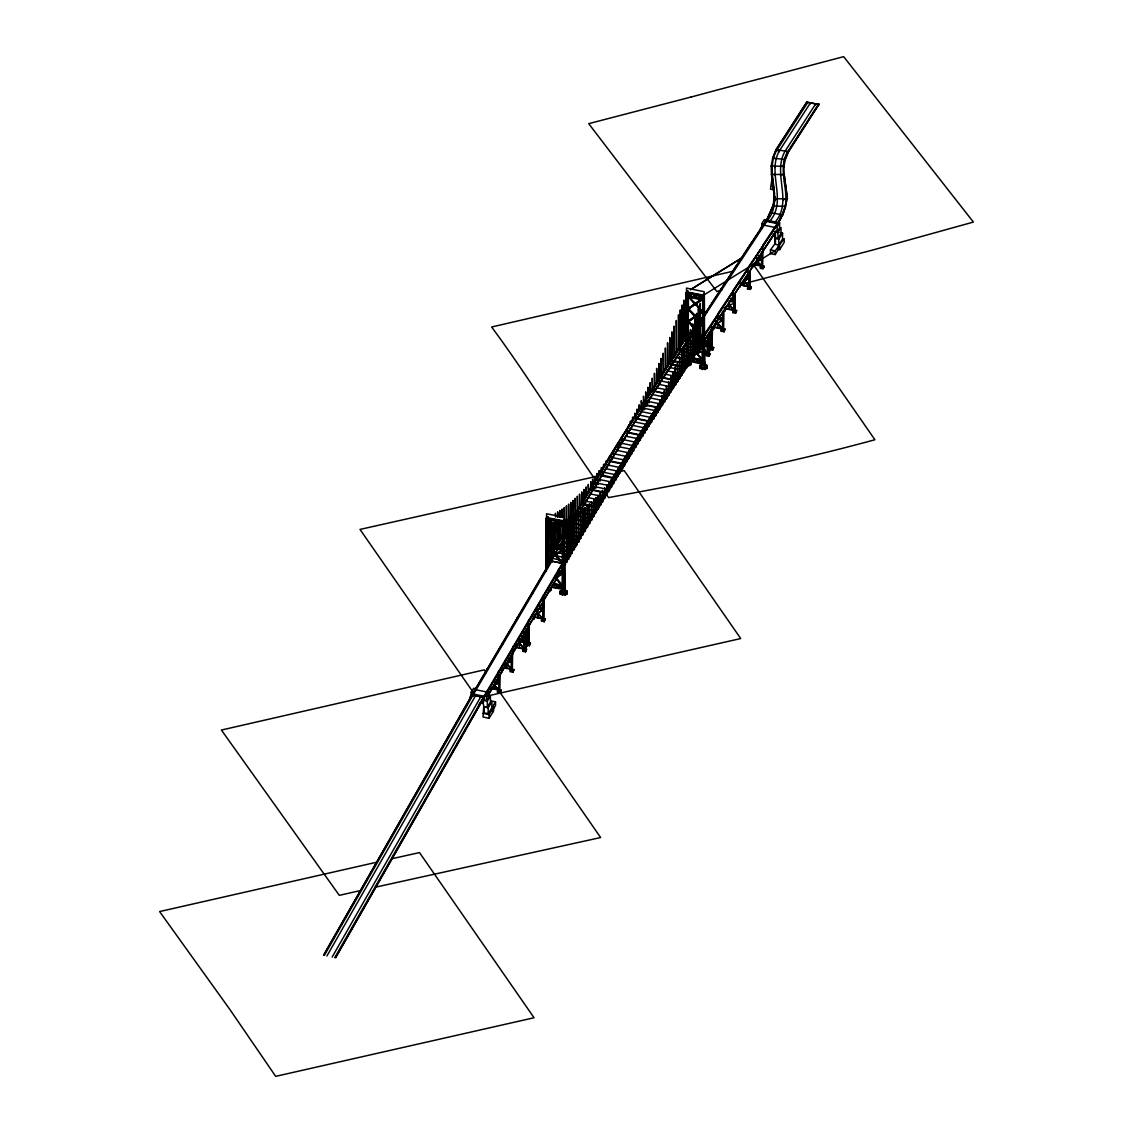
<?xml version="1.0" encoding="UTF-8"?>
<svg xmlns="http://www.w3.org/2000/svg" width="1133" height="1133" viewBox="0 0 1133 1133"><rect width="100%" height="100%" fill="white"/><g stroke="black" fill="none" stroke-linecap="round" stroke-linejoin="round"><path stroke-width="1.5" d="M556.289 542.183L554.15 541.319L554.15 543.174L556.289 543.16M694.6 353.17L696.243 353.071M696.597 302.865L696.597 304.72L694.458 304.281L694.458 302.426L696.597 303.29M592.672 484.797L635.556 414.848L684.856 338.809L686.91 341.727M618.59 442.819L551.785 554.377L549.746 562.379L551.233 554.264L600.547 471.286L618.037 442.691L618.59 448.371L618.59 442.819L685.408 338.923M593.239 489.47L619.369 446.303L610.729 461.159M632.143 451.175L632.157 445.581L698.962 341.727L667.139 390.389L667.125 395.969L632.143 451.175L701.001 345.14L699.514 341.84M616.097 478.423L650.2 422.963L701.015 344.644L698.962 341.727M632.71 446.204L667.705 390.503L614.638 474.727M763.43 224.575L663.131 377.53L619.369 446.303M636.08 420.541L635.556 414.848L618.051 443.173L662.38 374.499M640.131 435.299L628.121 432.82L636.873 418.459M650.2 418.374L649.662 417.751L650.186 423.459L649.648 422.85L632.143 450.665L580.563 536.263M546.205 570.65L546.573 513.745L564.22 517.399M324.42 953.802L472.079 695.18L547.281 567.321L547.621 516.648M547.536 566.741L547.536 518.418L562.903 521.591L562.903 587.191L561.6 592.686L564.305 593.239L563.342 521.322L564.276 519.792L564.758 589.698L564.234 507.598L564.616 532.213M647.453 402.711L644.833 406.804L644.295 401.096L636.095 415.457M628.22 432.523L645.626 404.708M686.159 339.843L686.329 292.781L687.221 290.912L686.669 292.243M687.15 341.755L686.91 292.257L687.858 290.742M704.23 294.127L704.712 364.019L704.216 361.144L705.533 365.52L704.259 367.574L701.554 367.007L702.531 362.05L702.715 296.166L703.593 294.297M704.259 367.574L703.947 294.368M649.195 399.991L653.571 393.179L653.585 387.585L644.847 401.719M698.934 345.777L698.891 348.922L702.998 342.902L699.259 348.681M703.466 337.294L699.727 343.101L703.48 336.798M662.323 379.144L661.785 373.947L653.585 388.095M663.131 377.53L644.833 406.308M691.47 334.32L679.8 352.448M702.644 343.143L702.672 339.985M706.525 311.164L691.47 334.816L692.235 334.971L702.573 319.053M775.425 227.053L704.414 335.85M767.423 221.275L767.423 220.326C784.617 199.422 763.755 172.414 776.799 150.25L807.801 102.367M770.029 221.813L770.043 220.878C787.407 199.946 766.63 172.924 779.476 150.689L810.435 102.876L810.407 103.839M775.269 222.889L775.284 221.955C792.973 201.008 772.366 173.916 784.843 151.567L815.703 103.882L815.675 104.845M782.067 214.817L777.889 223.428L782.039 215.78C793.114 195.556 775.808 172.159 787.534 152.006L818.352 104.392L818.309 105.355M675.126 380.518L663.117 378.04L671.869 364.118M694.345 349.176L699.656 342.109L684.615 363.962L685.224 363.523M685.182 363.58L667.139 390.885L675.919 377.289M721.565 288.122L706.51 311.66L707.275 311.816L767.423 220.326M733.561 290.6L704.584 334.249M546.035 570.706L546.389 518.178L546.389 570.126M546.658 522.851L546.035 540.923M679.8 352.958L679.29 347.194L661.771 374.456L679.885 347.76M671.062 365.747L680.621 350.819M685.989 339.773L686.343 292.512L687.094 291.266M686.371 312.92L686.754 291.648M693.92 350.281L684.615 363.962M736.606 265.193L721.551 288.618L722.316 288.773M748.601 267.671L717.755 313.983L717.671 319.988L733.065 296.719L704.514 340.24M701.015 344.644L649.634 422.85M751.632 242.377L736.592 265.688L737.356 265.844M763.642 244.855L732.796 290.94L732.711 296.959L775.34 232.562M779.901 232.591L782.563 233.143L778.81 239.205L774.816 238.369L775.142 231.953L777.111 231.854L779.631 227.79L779.631 222.847L766.659 220.17L773.202 205.271L766.659 220.17L751.632 242.873L752.397 243.028M766.659 220.17L765.95 220.765M770.468 212.65L782.846 214.93L787.421 198.516L784.107 173.972L787.407 199.04L774.66 198.601L771.403 174.425L784.093 174.482L783.909 166.438L771.205 165.843L771.403 174.425M774.66 198.601L773.188 205.795L785.792 206.518L777.946 223.243M775.439 199.606L775.468 198.629M782.875 214.406L778.668 222.649L747.822 268.011L747.738 274.044L775.921 231.061M783.781 199.89L783.809 198.912M782.62 214.208L784.971 206.957M786.571 199.989L786.599 199.011M771.97 167.358L771.998 166.395M772.182 175.388L772.21 174.425M772.734 158.167L776.034 149.613L807.05 101.701L776.02 150.123L772.734 158.167L785.311 159.484L788.313 152.134L819.131 104.009L788.327 151.61L785.325 158.96L783.894 166.962M773.499 159.215L773.527 158.252M774.745 167.5L774.774 166.537M776.034 149.613L788.327 151.61M774.944 175.403L774.972 174.44M776.771 151.227L776.799 150.25M779.447 151.652L779.476 150.689M780.495 175.431L780.524 174.468M783.257 175.445L784.093 174.482M784.503 159.399L784.475 160.362L787.534 152.006M773.995 203.869L774.321 195.584L772.848 208.84M771.63 185.954L772.012 178.122L770.525 189.169L773.372 189.749L772.904 179.212M702.828 364.953L703.055 363.07L702.035 364.713L704.032 365.123L705.052 363.481M687.49 297.922L687.49 292.739L702.857 295.925L702.361 364.189L688.623 361.059M771.191 166.367L772.748 157.643M783.342 166.381L784.192 161.863M632.71 451.26L563.852 565.296L565.339 557.181L632.143 445.609L632.157 451.146L615.545 478.296M564.404 565.409L565.905 557.294L623.957 459.97L605.121 491.849M784.942 207.934L786.245 201.575M524.381 648.713L527.893 634.055L528.615 634.197L525.089 639.876L521.109 639.054M524.947 648.827L528.474 634.168M711.212 347.463L707.686 344.149L711.921 329.632L708.408 344.29L704.315 343.639M708.238 354.459L708.55 334.787L708.238 354.459L707.389 354.289L707.686 334.603L711.411 338.144L707.686 353.128L711.354 347.491M708.267 353.241L711.779 338.597L707.389 335.099M525.089 639.876L528.035 627.144L524.522 639.763L528.035 634.083M562.846 521.449L563.837 519.707L563.498 521.591M702.8 295.784L703.14 295.033M546.715 517.923L547.267 516.577M563.087 521.307L563.993 520.033M703.041 295.628L703.381 294.622M547.112 518.206L547.706 517.059M687.164 312.51L686.995 291.719L688 291.917L686.329 292.781L687.264 291.054M687.575 290.983L686.414 292.399L686.513 368.395M704.287 294.566L703.451 295.911L687.986 293.362L692.801 297.483L697.985 294.792M546.517 517.838L547.041 516.903M563.172 520.698L562.577 544.945L563.568 545.143M324.307 955.487L472.843 695.336L551.785 561.189M326.913 956.011L475.463 695.86M332.153 957.088L480.689 696.937M334.773 957.626L483.309 697.475L562.265 563.356M553.655 550.61L557.351 544.831M557.323 545.384L551.091 555L551.828 554.816L549.732 561.897M472.801 693.453L323.542 955.331M475.322 689.133L575.621 518.631L566.132 534.932M548.046 567.477L547.281 567.321L566.882 533.416M484.797 695.931L335.524 957.782L484.074 697.631L562.28 564.772M487.317 691.612L562.28 564.291M564.801 559.957L567.463 555.368M564.815 560.424L567.477 555.85M488.72 693.821L543.897 600.532L528.516 626.209L528.46 621.819M564.744 563.767L580.252 537.849L563.837 564.815L606.481 493.818L580.563 536.73M488.734 694.118L528.87 625.982M489.074 693.892L513.476 651.461M558.201 543.882L561.756 537.807M563.441 534.946L574.87 515.586L565.579 530.258L566.146 535.413M571.74 546.687L606.467 489.272L605.9 488.677L605.914 494.186L614.667 479.741L615.205 474.33L605.886 489.201M588.438 523.432L588.409 517.908L588.976 518.503L565.197 557.918L571.499 548.174L570.905 547.636L571.499 552.734M563.837 564.815L565.367 557.62M567.024 533.926L593.125 489.371L583.622 505.474M543.543 600.448L562.676 568.908L558.583 575.408L558.512 569.644L559.277 569.318M574.828 515.671L583.608 500.913L574.304 514.991L574.884 520.628M574.884 520.16L584.373 503.944L596.369 506.423M588.367 518.475L597.162 503.236L597.728 503.831M592.375 491.396L591.794 485.76L583.056 500.319L583.622 505.955M583.58 500.984L591.794 486.241M605.9 489.144L597.119 503.774L597.728 508.873L597.162 508.278M592.332 486.397L618.59 443.3M593.239 489.952L610.616 460.55M601.991 475.506L609.866 462.59L609.285 456.953L609.851 457.548M609.851 462.108L618.604 447.861M623.943 459.984L632.696 445.722L623.391 460.352M547.041 517.384L546.375 518.447L547.381 518.659L547.947 516.86M558.031 520.458L552.847 523.149L548.032 518.517L548.032 567.406M562.761 524.551L548.386 521.577M702.715 298.885L688.34 295.911M548.216 540.115L548.386 522.115L548.386 534.167L555.212 541.999L548.032 534.734M694.671 304.026L687.986 308.629L694.671 304.026L688.34 296.449L695.166 303.686L701.738 299.183L698.636 298.531M549.363 522.285L555.212 529.352L561.784 524.848M688.963 297.186L695.166 303.686M548.032 522.157L553.216 519.466M687.986 296.492L693.169 293.787M702.361 312.042L695.18 316.334L688.34 309.097L694.671 316.659L687.986 321.276L694.671 316.659M552.847 520.033L557.974 523.559M692.801 294.368L697.928 297.894M554.717 529.692L548.032 534.294L554.717 529.692L548.032 522.695M555.212 529.352L560.382 525.74M702.715 311.462L702.715 299.424L696.03 303.658L702.361 311.603L695.52 303.984L688.397 309.238M695.535 303.984L701.964 312.042M560.325 526.647L555.722 529.904L562.761 525.089M696.03 303.658L702.715 299.424M557.62 524.14L562.407 522.016L562.761 520.911L562.081 590.392L564.078 590.803L565.098 589.16L564.262 586.823M697.574 298.475L702.361 296.336L702.715 295.246L702.715 363.608L701.724 363.764M563.271 521.01L562.761 521.846L563.752 522.044L564.418 520.982L563.313 520.628M703.225 295.345L702.715 296.166L703.706 296.379L704.372 295.302M562.407 550.355L555.227 554.646L548.386 547.409L554.717 554.986L548.032 559.589L554.717 554.986M564.05 521.831L564.404 590.265L564.262 521.222M703.862 304.763L704.358 364.599L704.216 295.557M554.504 542.155L548.032 546.942L555.071 541.758M695.166 316.319L701.851 310.952L701.851 311.759M548.429 547.551L555.581 542.296L562.407 549.916L556.076 541.971L562.761 537.736L556.076 541.971M688.397 321.871L695.535 316.631M696.03 316.305L702.361 324.25L695.676 316.872L702.715 312.057L702.715 324.109M702.715 312.057L695.676 316.872M784.39 181.592L784.886 180.784L785.381 185.628M694.671 329.306L687.986 333.909L694.671 329.306L688.34 321.73L695.166 328.967L702.361 324.689M555.212 554.646L562.45 549.717M695.166 328.967L701.851 323.599L701.851 324.406M555.212 555.51L562.407 563.441L555.212 555.51L548.032 560.481L555 555.34M694.458 328.145L694.954 329.675L687.986 334.802L695.535 329.278M556.076 554.618L562.761 550.383L556.076 554.618L562.407 562.563M696.03 328.938L702.361 336.883L695.676 329.519L702.715 324.704L702.715 345.862L699.174 345.777M471.116 697.305L471.116 692.362L473.636 688.298L475.322 688.652L475.322 689.629L487.317 692.107L487.317 691.13L489.003 691.47L489.003 696.413L486.482 700.477L481.865 699.528M761.744 228.682L761.744 223.739L764.265 219.675L765.95 220.014L765.95 221.261L777.946 223.739L777.946 222.507L762.863 245.195L762.764 251.243L775.921 231.387M469.713 697.531L472.022 693.793M564.404 544.718L564.404 521.251M704.358 319.039L704.358 295.586M760.342 228.894L761.872 226.416M487.317 691.13L484.797 696.427L472.801 693.948L475.322 688.652M777.946 222.507L775.425 227.549L763.43 225.056L765.95 220.014M702.715 324.704L695.676 329.519M702.715 337.195L695.166 329.845M693.127 358.17L699.132 359.402L695.18 361.937L691.937 357.915M695.535 352.193L701.865 360.152L692.178 357.504M696.03 351.867L702.361 359.812L695.676 352.448L701.497 348.412M699.797 346.698L697.149 350.947L702.531 352.519L697.616 351.513L701.639 345.013L710.235 338.937M711.212 329.491L712.374 328.612L712.062 348.298L711.212 348.114L711.212 332.479M542.792 601.311L543.939 601L543.642 619.878L542.792 619.694L542.792 601.311L543.939 601M551.983 586.285L555.581 584.331L559.178 585.081L555.212 587.616L553.782 585.308M691.937 360.62L695.535 358.665M712.855 326.927L722.84 319.718L719.101 316.135M478.579 705.165L480.293 702.403M711.354 329.519L707.842 335.184L711.354 338.498L707.842 344.177M722.585 311.83L723.746 311.518L723.435 329.958L722.585 329.788L722.585 311.83L723.746 311.518M697.56 352.25L696.71 352.08L697.56 352.25L697.56 349.035M712.062 348.298L712.374 328.612M524.069 634.438L524.069 649.875L524.933 650.045L525.23 632.412L524.069 632.724L528.205 633.559L519.353 640.06M527.893 626.563L529.054 626.237L528.757 643.884L527.893 643.7L527.893 626.563L529.054 626.237M708.408 335.311L711.921 329.632M734.127 293.957L735.289 293.645L734.977 311.348L734.127 311.164L734.127 293.957L735.289 293.645M528.035 627.144L524.522 632.809L526.845 633.474L526.845 637.043L526.845 633.474M511.734 653.84L512.598 654.024L511.734 653.84L511.436 670.254L512.286 670.424L512.598 654.024M748.842 271.538L749.989 271.226L749.692 287.626L748.842 287.456L748.842 271.538L749.989 271.226M528.615 627.257L524.933 632.894L524.933 650.045M558.3 575.621L562.45 572.647M695.733 351.556L702.403 346.981M486.482 700.477L486.482 695.549L489.003 691.47M502.245 670.056L503.264 668.413M515.912 648.019L514.892 649.662L514.892 648.614M698.197 354.091L699.217 351.386L698.197 354.091L695.35 353.496L695.35 352.448M777.111 231.854L777.111 226.912L779.631 222.847M498.69 676.316L499.851 676.004L499.54 690.988L498.69 690.804L498.69 676.316L499.851 676.004M761.588 252.404L762.75 252.093L762.438 267.076L761.588 266.892L761.588 252.404L762.75 252.093M519.424 643.289L524.324 648.798L519.424 643.289L519.424 647.779M523.035 637.454L523.035 641.944L523.035 637.454L529.054 643.388M537.92 613.449L537.92 617.938L537.92 613.449L542.834 618.958L536.164 610.914M562.761 573.312L556.289 577.759M717.727 323.528L717.925 327.692M732.768 312.595L733.787 309.89L732.768 312.595L735.614 313.175L736.634 310.484L724.553 308.063L729.468 304.593L729.27 309.408L729.468 304.593L734.17 310.428L729.27 304.919L724.355 308.388L734.835 310.654M740.486 283.477L744.183 280.871L743.97 285.686L744.183 280.871L749.097 278.137L740.288 283.802M490.547 688.368L498.732 690.068L494.03 684.941L493.818 689.048L493.818 685.267L498.945 682.916M539.407 605.886L543.089 609.554L534.238 616.055M706.355 346.358L706.553 341.543L706.355 346.358L711.921 347.604L708.408 353.284M704.117 343.965L707.643 344.234L703.961 346.84M511.479 661.261L509.284 658.599M730.643 298.546L734.326 301.93C718.195 300.203 745.358 300.854 729.27 304.919M708.408 344.29L711.921 338.625L706.298 337.464L711.411 338.144M487.332 707.034L487.332 701.171L490.419 696.2L490.419 702.063L487.332 707.034L484.188 706.992L484.188 712.869L488.181 713.691L491.934 707.629L491.934 701.766L488.181 707.828L488.181 713.691M777.96 238.412L777.96 232.548L781.048 227.577L781.048 233.44L777.96 238.412L775.142 237.831M496.537 680.565L498.987 682.831L493.818 685.267L498.732 690.068M555.212 584.911L559.178 587.772M695.18 359.232L699.132 362.107M490.759 700.86L495.532 701.851L492.317 707.02L493.577 707.275L493.577 710.986L489.059 718.28L483.04 717.033L483.763 705.222L482.261 702.517M780.07 249.033L778.81 248.764L775.227 254.557L770.454 253.565L770.454 249.869L775.425 243.241L775.425 231.514M494.03 688.722L501.197 690.124L501.197 691.172L500.177 692.815L497.33 692.221L498.35 689.53L498.35 690.578M503.505 667.479L513.943 669.561L512.923 672.266L510.077 671.671L511.096 668.98M522.724 650.243L523.743 648.6L526.59 649.181L525.57 651.872L522.724 651.291L522.724 650.243L525.57 650.824L526.59 649.181M527.567 642.425L526.548 644.068L529.394 644.663L530.414 643.02L519.962 640.938M541.432 620.063L542.452 618.42L545.299 619.015L544.279 621.705L541.432 621.125L541.432 620.063L544.279 620.657L545.299 619.015M704.372 352.533L709.895 353.595L709.895 354.643L708.876 356.3L706.029 355.705L707.049 353.014L707.049 354.062M706.553 346.032L713.719 347.434L712.699 350.125L709.853 349.545L710.873 346.84M721.225 330.156L722.245 328.513L725.092 329.094L724.072 331.785L721.225 331.204L721.225 330.156L724.072 330.737L725.092 329.094M740.897 284.68L751.349 286.762L750.329 289.453L747.483 288.873L748.502 286.182M753.643 264.131L764.095 266.213L763.075 268.903L760.229 268.323L761.249 265.618M562.761 585.818L558.81 588.353M484.188 712.869L483.763 712.161M782.563 233.143L782.563 239.006L778.81 245.068L774.816 244.232L775.425 243.241M503.293 667.819L511.691 669.178L506.777 663.669L504.327 665.411M522.724 651.291L523.743 648.6M519.764 641.264L528.148 642.623L521.279 634.919M704.159 352.859L707.643 353.213L703.706 348.808M721.225 331.204L722.245 328.513M715.957 320.993L722.627 329.037L715.759 321.333M747.483 288.873L748.502 287.23M524.522 648.742L528.035 643.077M498.69 690.804L498.987 677.987M524.069 649.875L524.381 634.522M527.893 643.7L528.205 630.09M542.792 619.694L543.089 603.011M551.629 587.333L562.761 589.273M707.389 354.289L707.686 334.603M711.212 348.114L711.51 342.393M722.585 329.788L722.882 311.334M734.127 311.164L734.425 295.189M748.842 287.456L749.14 272.812M761.588 266.892L761.886 255.137M525.089 648.855L528.615 643.19M500.177 692.815L501.197 690.124M512.923 672.266L513.943 669.561M708.876 356.3L709.895 353.595M712.699 350.125L713.719 347.434M735.614 313.175L736.634 310.484M750.329 289.453L751.349 286.762M526.548 645.116L529.394 645.711L530.414 643.02M775.227 254.557L775.227 250.846L784.206 238.652L784.206 242.349L779.688 249.642L778.428 249.387L778.428 245.677M489.059 718.28L489.059 714.569L493.577 707.275M564.305 593.239L565.579 591.185L565.098 589.16M493.124 709.428L495.532 705.547L495.532 701.851M619.468 446.473L628.121 432.324M619.468 446.969L627.342 434.392L626.804 428.699L627.356 429.308M632.157 446.076L649.662 418.233M636.958 419.168L643.077 409.551M667.167 390.828L649.648 418.261L653.727 419.252L653.344 412.44L653.344 417.992M644.28 406.195L646.901 402.102M654.449 391.82L662.309 379.654M688.482 340.778L692.235 334.971M698.962 342.931L702.701 337.138M667.125 395.474L700.463 344.531L701.001 345.14M704.457 316.164L707.275 311.816M704.414 335.354L718.52 313.643M703.933 341.444L717.671 319.676M663.187 378.309L671.062 366.242L670.524 360.549L671.062 361.158M732.711 296.648L748.092 273.804M547.14 516.931L546.46 518.064L564.22 521.534M672.025 364.769L678.823 354.431M684.998 339.079L679.248 347.746L685.55 339.192L684.856 338.809M680.678 351.612L685.125 344.914M700.463 344.531L698.919 342.265L700.845 344.914M701.44 345.338L711.255 338.385M697.815 351.188L701.497 348.567M697.616 351.513L702.531 348.029L707.431 353.538M703.749 347.165L707.431 344.559M534.436 615.729L543.047 609.639M520.783 638.856L528.148 633.644M515.727 645.895L524.324 639.805L527.893 643.034M515.529 646.221L524.126 640.145L521.931 637.44M688.751 308.658L694.954 304.38M688.751 321.305L694.954 317.028L694.458 315.073L696.597 315.512M548.797 534.323L555.581 529.649L562.407 537.269L556.076 529.323M548.429 534.903L555.581 529.649L562.407 537.708M555 542.693L548.797 546.97L555.567 554.065M688.779 364.854L690.719 363.608L690.578 361.951L690.719 364.854L685.89 366.171M699.982 366.766L699.982 365.534L701.922 364.288L701.922 365.52M707.105 366.993L707.105 368.239L705.151 369.471L700.123 368.437L700.123 367.191L702.262 368.324L707.105 366.993L706.964 365.336L704.811 364.203L704.811 365.449M548.825 590.52L550.765 589.287L550.765 590.52L548.825 591.752M560.028 591.199L560.169 592.871L562.308 593.989L567.151 592.672L567.151 593.904L565.197 595.137L560.169 594.103L560.028 591.199L561.968 589.967L561.968 591.199M695.535 303.106L701.738 299.183M697.347 350.182L701.143 347.774M695.676 352.448L702.715 347.633L702.715 360.152L698.764 362.687M555.581 541.418L562.45 537.07M555.227 541.999L562.095 537.651M557.394 575.847L561.189 573.44M556.643 577.179L561.543 574.077M690.691 289.496L740.954 258.395M690.45 289.793L742.2 257.772M703.876 295.005L773.598 251.71M511.691 660.936L506.578 663.995L506.578 668.498L506.777 663.669L511.479 669.504M721.707 290.09L716.849 291.493L588.721 123.653L690.833 97.084M742.752 283.986L871.489 250.365L973.403 222.068L843.66 56.65L767.466 76.817A2686.655 953.547 -22.4 0 0 690.818 97.126M733.306 271.169L491.623 326.998C528.36 376.652 560.453 429.464 595.59 480.151M751.349 267.034L754.62 266.283L874.917 439.746C787.166 463.723 698.013 481.171 608.619 497.571L605.617 493.549M488.833 695.662L740.713 638.545L624.226 470.634L620.856 471.328M377.048 862.142L159.597 911.569L229.914 1009.545L275.687 1076.35L534.068 1017.746L419.493 852.582L393.335 858.417M360.436 890.552L339.305 895.353L221.402 730.049L484.315 669.858L486.255 672.662M375.051 887.281L600.632 837.542L495.999 686.697M597.289 476.2L360.011 529.423L472.447 691.272M761.744 223.739L763.43 224.093M775.425 226.572L777.111 226.912M775.142 231.953L777.96 232.548M770.454 249.869L775.227 250.846M756.872 258.069L761.787 259.089L756.717 261.355L756.717 265.136L756.929 261.029L761.843 259.004L758.104 255.69M756.674 258.395L761.588 259.415L759.124 257.149M753.445 264.456L762.297 266.382M761.886 266.397L762.75 266.581M760.229 267.261L763.075 267.855M745.769 277.543L749.04 278.222L746.576 275.956M745.556 277.868L748.842 278.548L746.378 276.282M740.699 285.02L749.55 286.932M749.14 286.961L749.989 287.131M747.483 287.824L750.329 288.405M687.844 292.172L703.494 295.104M704.188 295.869L686.527 292.215L686.527 288.079L704.188 291.719L704.216 361.144M704.004 296.152L703.862 299.579M687.986 293.362L702.361 296.336M689.317 296.605L688.34 296.407L688.326 363.806M687.986 296.988L702.361 299.962M734.425 310.683L735.289 310.853M732.768 311.547L735.614 312.127M688.34 308.488L695.52 315.753M686.159 315.88L687.15 316.093M702.531 319.265L703.522 319.478M688.34 321.135L695.52 328.4M722.84 328.712L713.011 326.672L722.84 319.718L717.671 319.124L722.585 320.129L718.903 316.461M712.048 326.941L723.293 329.264M712.204 327.083L713.068 327.253L711.906 327.579M722.882 329.292L723.746 329.462M711.212 328.938L712.062 329.108M694.458 327.72L696.597 328.159M688.326 335.226L688.779 366.086M684.814 339.348L686.725 341.996M685.309 340.183L702.063 343.653L702.063 344.829M686.513 340.92L686.145 367.134M711.51 347.633L712.374 347.803M685.805 342.817L700.591 345.877M709.853 348.482L712.699 349.077M684.035 345.48L698.82 348.539M695.478 349.021L698.82 349.715L698.452 308.36L698.452 348.454M693.962 350.224L693.906 355.875L693.354 355.252M682.264 348.171L697.036 351.23M707.686 353.793L708.55 353.963M706.029 354.657L708.876 355.238M696.101 352.83L696.668 313.303L697.036 352.405M680.494 350.833L690.096 352.816M695.28 353.893L694.897 318.288L695.28 355.068M680.607 351.315L690.889 353.454M678.299 354.176L693.084 357.221M689.728 357.702L702.361 360.719L691.583 358.495M690.903 360.549L674.517 357.164L674.135 326.162L674.135 357.079M690.464 360.79L693.41 361.399M696.313 361.993L699.203 362.588M687.547 361.03L690.903 361.724L690.521 329.547L690.521 360.464M688.708 363.891L672.322 360.492L671.94 331.842L671.94 360.421M671.94 361.597L675.296 362.291M685.352 364.373L688.708 365.067M671.727 364.16L686.513 367.219M671.869 364.628L682.151 366.752M684.615 368.537L685.168 369.16L684.672 363.863L676.429 377.487L675.891 376.864L676.415 382.572L675.877 381.948M669.561 367.489L684.332 370.548M680.99 371.029L684.332 371.723L683.964 346.089L683.964 370.477M667.365 370.845L682.151 373.904M678.809 374.386L682.151 375.08L681.783 351.372L681.783 373.819M665.184 374.187L679.97 377.247M676.628 377.728L679.97 378.422L679.602 356.64L679.602 377.162M663.017 377.53L677.789 380.589M659.208 380.617L675.594 384.002M672.237 384.484L675.594 385.178L675.211 366.809L675.211 383.917M658.627 384.299L673.413 387.359M656.418 387.713L671.203 390.772M669.022 394.157L654.237 391.097L664.66 393.689M652.07 394.482L666.841 397.541M649.875 397.881L664.66 400.94M662.465 404.368L646.079 400.983L645.711 391.848L645.711 400.912M658.386 404.523L658.939 409.721L658.386 409.098M645.711 402.088L649.053 402.781M660.284 407.753L643.912 404.368L643.53 396.196L643.53 404.297M645.626 405.203L655.908 407.328M643.53 405.472L646.886 406.166M656.942 408.248L660.284 408.928L659.916 399.595L659.916 407.682M658.103 411.194L641.717 407.809L641.349 400.572L641.349 407.724M641.349 408.9L644.691 409.594M654.747 411.676L658.103 412.37L657.735 403.957L657.735 411.109M641.151 411.562L655.922 414.607M652.58 415.089L655.922 415.783L655.554 408.177L655.554 414.536M638.941 415.018L653.727 418.077M636.76 418.445L651.546 421.504M636.873 418.955L648.869 421.434M634.579 421.901L649.365 424.96M646.008 425.441L649.365 426.135L648.982 420.527L648.982 424.875M632.384 425.371L647.17 428.43M628.588 425.045L628.22 428.444M643.813 428.911L647.17 429.605L647.17 424.521M630.189 428.855L644.974 431.9M640.91 432.112L641.448 437.31L640.896 436.701M628.008 432.31L642.779 435.369M625.614 436.134L640.386 439.193M621.805 436.46L621.422 440.425M621.805 439.321L638.191 442.72M619.581 442.861L635.967 446.246M618.972 446.728L633.758 449.787M630.401 450.268L633.758 450.962L633.375 447.011L633.375 449.716M616.749 450.339L631.534 453.398M612.939 453.625L629.325 457.01M610.729 457.208L627.115 460.593M610.63 461.032L622.626 463.51M609.936 461.443L624.722 464.502M623.405 464.912L623.971 465.507L623.391 459.856M607.755 465.026L622.541 468.085M605.56 468.637L620.346 471.682M601.765 471.894L618.151 475.279M601.099 471.894L600.547 471.286L601.113 476.441M613.874 477.871L601.878 474.897M601.184 475.818L615.97 478.877M614.653 479.259L605.914 493.719M613.789 482.474L597.403 479.089L597.02 473.452L597.02 479.018M597.02 480.194L600.377 480.888M610.432 482.955L613.789 483.649L613.406 476.851L613.406 482.403M611.579 486.114L595.193 482.729L594.825 476.299L594.825 482.658M594.825 483.833L598.182 484.527M608.237 486.595L611.579 487.289L611.211 479.684L611.211 486.043M593.026 486.326L609.398 489.711M592.644 487.431L596 488.125M606.056 490.192L609.398 490.886L609.03 482.488L609.03 489.64M593.125 489.853L605.121 492.331M592.432 490.277L607.217 493.337M603.861 493.818L607.217 494.512L607.217 485.236M590.265 493.903L605.05 496.948M588.069 497.557L602.841 500.616M585.874 501.197L600.66 504.256M597.303 504.737L600.66 505.431L600.292 492.784L600.292 504.185M583.707 504.822L598.493 507.881M579.926 508.165L596.298 511.549M577.717 511.875L594.089 515.26M577.136 515.855L591.922 518.914M575.635 519.112L587.63 521.591M568.681 518.277L568.313 558.3M574.927 519.551L589.712 522.61M548.046 517.597L547.154 517.384M547.89 517.838L563.54 520.769M571.145 522.908L587.531 526.293M548.032 519.041L562.407 522.016M552.465 522.922L560.24 524.522M570.565 526.93L585.35 529.989M548.032 522.653L562.407 525.627M583.169 533.685L566.783 530.286L566.415 505.842L566.415 530.216M556.643 528.53L554.504 528.091L554.504 529.947L556.643 530.386L556.643 528.969M556.289 529.111L554.15 528.672L554.15 530.527L556.289 530.966L556.289 529.536M566.415 531.391L569.757 532.085M566.882 533.898L578.878 536.376M566.217 534.309L581.002 537.354M577.646 537.835L581.002 538.529L580.62 510.983L580.62 537.283M564.022 538.033L578.807 541.092M575.451 541.574L578.807 542.268L578.425 512.428L578.425 541.008M563.427 542.098L576.612 544.831M556.643 541.616L554.504 540.738L554.504 542.594M563.597 543.302L564.588 543.5M556.147 542.934L556.643 541.177M546.205 541.56L547.197 541.758M559.645 545.497L574.431 548.542M571.074 549.038L574.431 549.717L574.049 515.218L574.049 548.471M555.85 548.91L555.467 543.755M557.45 549.236L572.236 552.295M570.466 555.326L554.079 551.941L554.079 522.681M556.643 554.264L554.504 553.386L554.504 555.241M556.289 554.405L554.15 553.966L554.15 555.807L556.289 556.261L556.289 554.83M556.147 555.581L556.643 553.825M555.496 555.652L568.681 558.385M550.156 557.946L561.741 560.339M566.925 561.416L566.542 519.013L566.925 562.591M551.035 561.005L563.03 563.483M552.04 562.35L548.684 561.656L548.684 560.481L565.438 563.937L565.438 565.112M559.575 570.876L562.761 571.542L559.22 571.457M558.583 575.111L543.557 600.759L543.472 594.995L544.237 594.669M553.895 583.523L560.594 584.911M562.761 585.35L561.911 585.832L556.289 578.736M553.541 584.104L562.407 586.398L552.819 584.416M533.006 592.828L532.227 592.191M538.175 608.548L543.089 609.554M537.977 608.874L542.891 609.894L539.209 606.226M534.847 616.933L543.047 618.632M533.006 616.918L542.834 618.958M543.089 619.213L543.939 619.383M517.965 618.292L517.186 617.655M528.431 620.459L529.196 620.133M524.721 633.22L528.006 633.885L525.542 631.605M520.897 639.38L524.182 640.06L521.718 637.766M502.925 643.87L502.146 643.232M516.138 647.099L524.324 648.798M515.94 647.425L524.126 649.124M524.381 649.379L525.23 649.549M508.462 660.171L511.734 660.851M508.264 660.511L511.535 661.176L509.085 658.924M511.734 669.759L512.598 669.929M510.077 670.623L512.923 671.203M487.884 669.546L487.105 668.909M494.073 681.811L498.987 682.831M493.875 682.137L498.789 683.157L496.339 680.891M498.987 690.309L499.851 690.493M497.33 691.172L500.177 691.767M471.116 692.362L472.801 692.716M484.797 695.195L486.482 695.549M487.317 696.073L489.003 696.413M481.454 699.953L487.332 701.171M484.188 706.992L488.181 707.828M491.934 711.34L493.195 711.595M483.04 713.323L489.059 714.569M526.279 633.361L528.615 634.197M567.151 593.904L567.01 591.001L564.857 589.882L564.857 591.114M697.631 295.359L702.361 299.466M557.677 521.038L562.407 525.131M730.445 298.871L734.127 302.27M525.754 631.265L528.205 633.559M708.267 344.262L711.779 347.576M524.947 639.848L528.474 643.162M698.764 359.982L702.361 363.424M558.81 585.648L562.407 589.103M550.496 523.46L555.567 528.771M554.717 542.339L548.386 534.762L548.386 546.814M695.166 317.198L701.964 324.689M555.212 542.863L561.996 550.355M556.643 578.17L562.407 585.492L555.722 578.113M744.183 280.871L748.885 286.706L743.97 281.196M708.267 335.17L711.212 338.47M704.584 339.334L711.255 347.378L704.386 339.659M704.641 341.005L707.587 344.305M704.443 341.33L707.389 344.644M773.173 233.44L774.66 236.146L774.816 244.232M703.706 294.693L704.032 295.84M687.334 291.308L687.66 292.456M563.752 520.359L564.078 521.506M547.366 516.974L547.706 518.121M772.621 179.821L774.476 193.658M774.944 197.128L775.411 200.583M707.105 368.239L706.964 365.336M699.982 365.534L700.123 368.437M550.765 590.52L550.624 587.616L550.624 588.848M775.227 196.689L775.34 199.875M483.324 698.353L483.309 697.475L483.423 703.211M570.126 550.794L558.13 548.315M557.379 544.775L557.408 550.298M499.115 671.387L498.35 671.713L498.449 677.435M514.155 645.711L513.391 646.037L513.49 651.758M579.643 534.762L579.699 538.217M562.294 566.089L562.336 569.134M696.243 352.094L696.243 353.51M779.688 245.946L779.688 249.642M778.81 239.205L778.81 245.068M764.095 266.213L764.095 267.261M762.438 252.588L762.438 267.076M752.397 265.646L752.397 266.694M749.692 271.722L749.692 287.626M734.977 294.141L734.977 311.348M724.072 330.737L724.072 331.785M723.435 312.014L723.435 329.958M711.51 331.927L711.51 338.909M705.151 368.239L705.151 369.471M702.262 368.324L702.262 369.556M700.591 347.052L700.208 303.474L700.208 345.792M693.084 358.396L692.702 323.896L692.702 357.15M690.719 363.608L690.719 364.854M688.34 292.796L688.17 341.826M687.844 314.606L687.844 342.223M687.49 308.275L687.49 311.731M687.49 315.186L687.49 341.075M686.839 291.96L686.839 312.68M684.205 340.721L683.836 300.089L683.836 340.651M682.434 343.412L682.066 304.975L682.066 343.327M680.664 346.117L680.282 309.918L680.282 348.936M678.894 348.808L678.511 314.903L678.511 348.737M677.789 381.764L677.421 361.838L677.421 380.504M676.698 352.094L676.316 320.497L676.316 353.765M673.413 388.534L673.044 371.709L673.044 387.274M671.203 391.947L670.835 376.68L670.835 390.701M670.127 363.835L669.759 337.45L669.759 363.75M669.022 395.332L668.64 381.538L668.64 394.072M667.96 365.421L667.578 342.704L667.578 367.078M666.841 398.717L666.473 386.07L666.473 397.456M665.765 368.791L665.397 347.987L665.397 370.434M664.66 402.116L664.292 390.644L664.292 400.87M663.584 372.148L663.216 353.255L663.216 373.777M662.465 405.543L662.083 395.247L662.083 404.297M661.403 375.505L661.035 358.453L661.035 378.295M659.208 378.904L658.825 363.424L658.825 381.708M657.027 382.232L656.658 368.324L656.658 382.161M654.817 385.631L654.449 373.295L654.449 385.56M652.636 389.2L652.268 378.153L652.268 389.115M651.546 422.68L651.163 416.59L651.163 421.419M650.455 392.528L650.087 382.685L650.087 392.443M648.274 397.556L647.906 387.245L647.906 397.485M646.787 424.436L646.787 428.345M644.974 433.075L644.606 428.359L644.606 431.829M642.779 436.545L642.411 432.268L642.411 435.299M640.386 440.369L640.018 436.163L640.018 439.108M639.536 411.222L639.168 404.793L639.168 411.152M638.191 443.895L637.808 439.774L637.808 442.635M637.341 413.29L636.973 409.055L636.973 414.607M635.967 447.422L635.599 443.385L635.599 446.175M635.16 416.505L634.792 413.205L634.792 418.035M632.979 420.116L632.596 417.142L632.596 421.49M631.534 454.574L631.166 450.537L631.166 453.327M630.784 423.742L630.415 421.051L630.415 424.96M629.325 458.185L628.942 454.064L628.942 456.925M627.115 461.768L626.747 457.576L626.747 460.522M624.722 465.677L624.354 461.386L624.354 464.417M622.541 469.26L622.159 464.53L622.159 468.014M620.346 467.773L620.346 472.858M619.963 467.702L619.963 471.611M618.151 476.455L617.768 470.861L617.768 475.209M615.97 480.052L615.587 473.962L615.587 478.792M606.849 485.165L606.849 493.252M606.155 464.7L605.773 461.145L605.773 464.629M605.05 498.123L604.668 487.827L604.668 496.877M603.96 466.994L603.577 464.318L603.577 466.923M602.841 501.792L602.473 490.306L602.473 500.545M601.765 470.45L601.396 467.476L601.396 470.365M599.584 475.478L599.201 470.577L599.201 475.407M598.493 509.057L598.111 495.277L598.111 507.796M596.298 512.725L595.93 497.458L595.93 511.465M594.089 516.436L593.72 499.611L593.72 515.175M593.026 484.896L592.644 479.103L592.644 484.825M591.922 520.089L591.539 501.721L591.539 518.829M589.712 523.786L589.344 503.859L589.344 522.54M588.664 490.547L588.282 484.442L588.282 493.492M587.531 505.785L587.531 527.468M587.163 505.7L587.163 526.222M586.469 495.532L586.087 486.921L586.087 497.146M585.35 531.165L584.982 507.457L584.982 529.904M584.274 499.242L583.906 489.399L583.906 500.786M583.169 534.861L582.801 509.227L582.801 533.601M582.107 502.925L581.725 491.892L581.725 504.412M579.926 506.409L579.544 494.073L579.544 506.338M577.717 510.133L577.334 496.212L577.334 510.062M576.612 546.007L576.244 513.83L576.244 544.746M575.536 515.515L575.167 498.336L575.167 515.444M573.326 517.526L572.958 500.474L572.958 519.141M572.236 553.471L571.853 516.69L571.853 552.21M571.145 521.208L570.777 502.316L570.777 521.123M570.466 556.501L570.097 517.399L570.097 555.241M568.964 526.604L568.596 504.072L568.681 559.56M567.01 591.001L567.01 592.233M565.197 593.904L565.197 595.137M562.421 517.526L562.053 509.043L562.053 517.455M562.308 593.989L562.308 595.222M562.053 525.854L562.053 535.937M560.226 517.384L559.858 510.431L559.858 517.314M560.226 524.253L560.226 539.719M560.169 592.871L560.169 594.103M559.858 524.182L559.858 539.648M558.045 517.158L557.663 511.819L557.663 517.073M558.045 524.154L558.045 543.415M557.663 524.083L557.663 543.33M556.289 541.758L556.289 543.613M555.85 516.761L555.467 513.306L555.467 516.69M555.85 523.531L555.85 547.211M555.467 523.46L555.467 540.37M553.711 522.61L553.711 551.856M552.295 523.616L552.295 555M551.927 523.531L551.927 549.689M550.539 522.752L550.539 558.031M550.156 522.681L550.156 559.121M548.386 547.409L548.386 565.098M547.89 523.021L547.89 564.446M544.279 620.657L544.279 621.705M543.642 601.496L543.642 619.878M529.394 644.663L529.394 645.711M528.757 626.733L528.757 643.884M525.57 650.824L525.57 651.872M519.735 640.811L518.716 643.502L518.716 642.453M512.286 654.52L512.286 670.424M511.436 656.106L511.436 670.254M499.54 676.486L499.54 690.988M549.25 534.011L548.896 535.385L549.25 534.011M689.218 308.332L688.85 309.72L689.218 308.332M549.25 546.658L548.896 548.032L549.25 546.658M689.218 320.979L688.85 322.367L689.218 320.979M561.897 536.617L561.543 538.005L561.897 536.617M561.897 549.264L561.543 550.652L561.897 549.264M534.62 616.805L533.601 619.496L534.62 616.805M714.413 326.885L713.393 329.576L714.413 326.885M725.956 308.275L724.936 310.966L725.956 308.275M740.67 284.553L739.651 287.258L740.67 284.553M756.929 261.029L761.631 266.156L756.929 261.029M819.117 104.533L807.022 102.211L819.117 104.533M484.074 697.631L472.079 694.699L484.074 697.631M696.243 303.446L694.104 303.007L694.104 304.848L696.243 305.301L696.243 303.446M696.243 316.093L694.104 315.64L694.104 317.495L696.243 317.934L696.243 316.093M696.243 328.726L694.104 328.287L694.104 330.142L696.243 330.581L696.243 328.726M710.164 336.968L710.164 341.458L710.164 336.968M710.023 345.919L710.023 350.409L710.023 345.919M590.831 481.851L590.831 489.952L590.831 481.851M526.703 641.505L526.703 645.994L526.703 641.505M472.872 696.229L472.843 695.336L472.858 696.229"/></g></svg>
